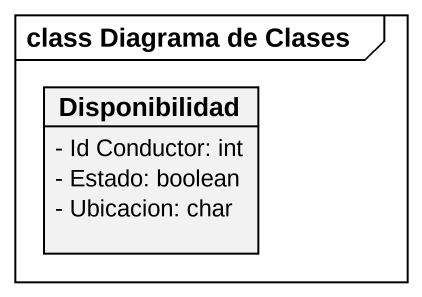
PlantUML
@startuml
mainframe class Diagrama de Clases
hide circle
hide empty members
skinparam classAttributeIconSize 0
class Disponibilidad {
  - Id Conductor: int
  - Estado: boolean
  - Ubicacion: char
}
@enduml
